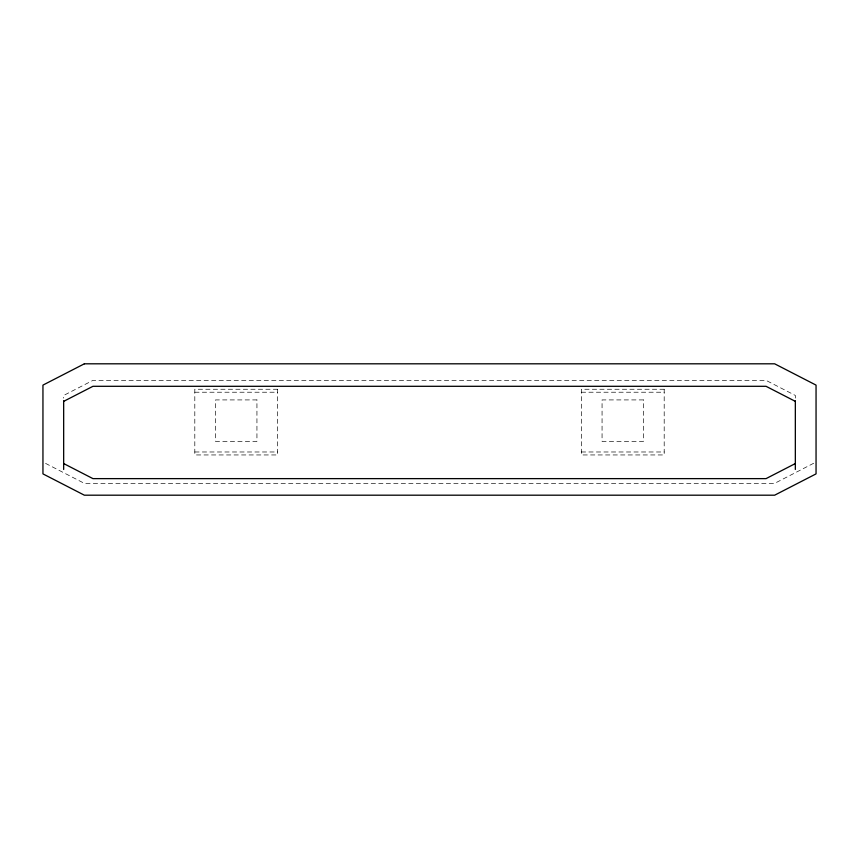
<?xml version="1.0" encoding="UTF-8"?>
<svg xmlns="http://www.w3.org/2000/svg" width="859" height="859" viewBox="0 0 859 859"><rect width="100%" height="100%" fill="white"/><g stroke="black" fill="none" stroke-linecap="round" stroke-linejoin="round"><path stroke-width="0.64" stroke-dasharray="4.29 3.22" d="M813.688 463.259L774.635 483.359L84.365 483.359L42.95 462.045M194.81 392.219L277.64 392.219M581.36 392.219L664.19 392.219M194.81 451.984L277.64 451.984M581.36 451.984L664.19 451.984M795.337 398.114L795.337 395.451L766.056 380.376L92.944 380.376L63.663 395.451L63.663 398.114M277.64 389.256L194.81 389.256L194.81 454.948L277.64 454.948L277.64 389.256M664.19 389.256L581.36 389.256L581.36 454.948L664.19 454.948L664.19 389.256M256.938 399.918L215.512 399.918L215.512 441.333L256.938 441.333L256.938 399.918M643.488 399.918L602.062 399.918L602.062 441.333L643.488 441.333L643.488 399.918"/><path stroke-width="1.29" d="M63.663 401.368L92.944 386.303L766.056 386.303L795.337 401.368M795.337 463.549L766.056 478.624L92.944 478.624L63.663 463.549M795.337 400.788L795.337 469.476M63.663 400.788L63.663 469.476M84.365 363.808L42.95 385.111L42.95 473.889L84.365 495.192L774.635 495.192L816.05 473.889L816.05 385.111L774.635 363.808L84.365 363.808"/></g></svg>
